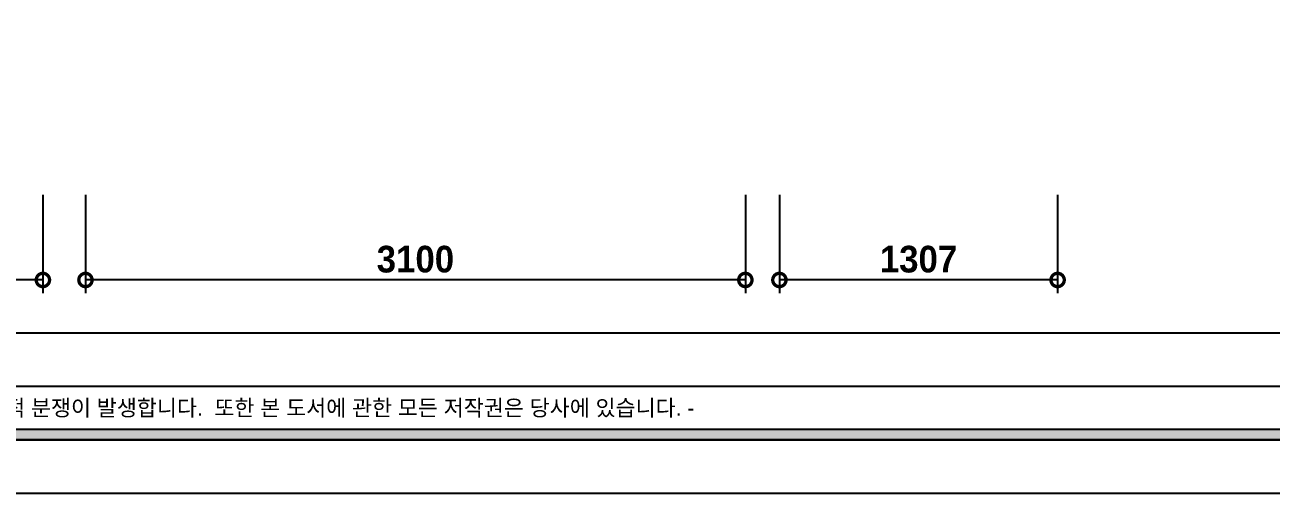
# Model space of a CAD drawing. Header units: inches. Extents: x 157163 to 245256, y -61743 to -20857.
# Drawn here: x 234277 to 240131, y -36207 to -34010 of the extents above; entities that cross this region are included whole.
import ezdxf
from ezdxf.enums import TextEntityAlignment as Align

# ---------------------------------------------------------------- set-up
doc = ezdxf.new("R2010")
doc.units = ezdxf.units.IN
doc.header["$LTSCALE"] = 50
doc.header["$MEASUREMENT"] = 0
for name, color, linetype in [('07-DIM WAL', 5, 'Continuous'), ('FORM(YOURNAME)-1', 1, 'Continuous'), ('FORM(YOURNAME)-11', 1, 'Continuous')]:
    doc.layers.add(name, color=color, linetype=linetype)
doc.styles.add('YOURNAME', font='HY울릉도M.TTF')
doc.styles.add('넥슨고딕', font='NEXONLv1GothicBold.ttf')
doc.dimstyles.new('50', dxfattribs={"dimscale": 50, "dimtxt": 2.5, "dimasz": 2.5, "dimexe": 1.25, "dimexo": 2, "dimtad": 1, "dimdec": 0, "dimtxsty": '넥슨고딕', "dimblk": 'DOTSMALL', "dimcen": 2.5, "dimclrd": 1, "dimclre": 1, "dimclrt": 7, "dimadec": 0, "dimazin": 0, "dimtfac": 1, "dimtdec": 0, "dimtix": 1, "dimtmove": 0, "dimatfit": 3, "dimldrblk": 'DOTSMALL', "dimfxl": 1.25, "dimarcsym": 0})

# ---------------------------------------------------------------- blocks, each defined once
blk = doc.blocks.new('_DOTSMALL')
at = {"color": 0, "linetype": 'ByBlock', "const_width": 0.5}
blk.add_lwpolyline([(-0.0625, 0, 1), (0.0625, 0, 1)], format="xyb", close=True, dxfattribs=at)
blk = doc.blocks.new('*D60')
at = {"layer": '07-DIM WAL', "color": 1, "lineweight": -2, "transparency": 16777216}
for p, q in [((237821.3, -34806.9), (237821.3, -35269.4)), ((239128.3, -34806.9), (239128.3, -35269.4)), ((239128.3, -35206.9), (237821.3, -35206.9))]:
    blk.add_line(p, q, dxfattribs=at)
at = {"layer": 'Defpoints', "color": 0, "transparency": 16777216}
for p in [(237821.3, -34706.9), (239128.3, -34706.9), (237821.3, -35206.9)]:
    blk.add_point(p, dxfattribs=at)
at = {"layer": '07-DIM WAL', "color": 1, "lineweight": -2, "transparency": 16777216, "xscale": 125, "yscale": 125, "zscale": 125, "rotation": 180}
blk.add_blockref('_DOTSMALL', (237821.3, -35206.9), dxfattribs=at)
at = {"layer": '07-DIM WAL', "color": 1, "lineweight": -2, "transparency": 16777216, "xscale": 125, "yscale": 125, "zscale": 125}
blk.add_blockref('_DOTSMALL', (239128.3, -35206.9), dxfattribs=at)
at = {"layer": '07-DIM WAL', "color": 7, "transparency": 16777216, "insert": (238474.8, -35110), "char_height": 125, "attachment_point": 5, "style": '넥슨고딕'}
blk.add_mtext('1307', dxfattribs=at)
blk = doc.blocks.new('*D61')
at = {"layer": '07-DIM WAL', "color": 1, "lineweight": -2, "transparency": 16777216}
for p, q in [((234561.3, -34806.9), (234561.3, -35269.4)), ((237661.3, -34806.9), (237661.3, -35269.4)), ((237661.3, -35206.9), (234561.3, -35206.9))]:
    blk.add_line(p, q, dxfattribs=at)
at = {"layer": 'Defpoints', "color": 0, "transparency": 16777216}
for p in [(234561.3, -34706.9), (237661.3, -34706.9), (234561.3, -35206.9)]:
    blk.add_point(p, dxfattribs=at)
at = {"layer": '07-DIM WAL', "color": 1, "lineweight": -2, "transparency": 16777216, "xscale": 125, "yscale": 125, "zscale": 125, "rotation": 180}
blk.add_blockref('_DOTSMALL', (234561.3, -35206.9), dxfattribs=at)
at = {"layer": '07-DIM WAL', "color": 1, "lineweight": -2, "transparency": 16777216, "xscale": 125, "yscale": 125, "zscale": 125}
blk.add_blockref('_DOTSMALL', (237661.3, -35206.9), dxfattribs=at)
at = {"layer": '07-DIM WAL', "color": 7, "transparency": 16777216, "insert": (236111.3, -35110), "char_height": 125, "attachment_point": 5, "style": '넥슨고딕'}
blk.add_mtext('3100', dxfattribs=at)
blk = doc.blocks.new('*D62')
at = {"layer": '07-DIM WAL', "color": 1, "lineweight": -2, "transparency": 16777216}
for p, q in [((232731.3, -34806.9), (232731.3, -35269.4)), ((234361.3, -34806.9), (234361.3, -35269.4)), ((234361.3, -35206.9), (232731.3, -35206.9))]:
    blk.add_line(p, q, dxfattribs=at)
at = {"layer": 'Defpoints', "color": 0, "transparency": 16777216}
for p in [(232731.3, -34706.9), (234361.3, -34706.9), (232731.3, -35206.9)]:
    blk.add_point(p, dxfattribs=at)
at = {"layer": '07-DIM WAL', "color": 1, "lineweight": -2, "transparency": 16777216, "xscale": 125, "yscale": 125, "zscale": 125, "rotation": 180}
blk.add_blockref('_DOTSMALL', (232731.3, -35206.9), dxfattribs=at)
at = {"layer": '07-DIM WAL', "color": 1, "lineweight": -2, "transparency": 16777216, "xscale": 125, "yscale": 125, "zscale": 125}
blk.add_blockref('_DOTSMALL', (234361.3, -35206.9), dxfattribs=at)
at = {"layer": '07-DIM WAL', "color": 7, "transparency": 16777216, "insert": (233546.3, -35110), "char_height": 125, "attachment_point": 5, "style": '넥슨고딕'}
blk.add_mtext('1630', dxfattribs=at)
blk = doc.blocks.new('FORM-ELEVATION')
at = {"layer": 'FORM(YOURNAME)-11'}
h = blk.add_hatch(color=256, dxfattribs=at)
h.dxf.hatch_style = 1
h.paths.add_polyline_path([(-10309, 35708), (71691, 35708), (71691, 35508), (-10309, 35508)])
h.paths.add_polyline_path([(-10309, -21492), (71691, -21492), (71691, -21692), (-10309, -21692)])
at = {"layer": 'Defpoints', "color": 158}
blk.add_line((62481, -20692), (-10309, -20692), dxfattribs=at)
for points in [[(-10309, -21692), (71691, -21692), (71691, 35708), (-10309, 35708)], [(-8309, 33708), (61071, 33708), (61071, -19692), (-8309, -19692)]]:
    blk.add_lwpolyline(points, close=True, dxfattribs=at)
at = {"layer": 'FORM(YOURNAME)-11', "color": 250}
blk.add_lwpolyline([(-11309, -22692), (72691, -22692), (72691, 36708), (-11309, 36708)], close=True, dxfattribs=at)
at = {"layer": 'FORM(YOURNAME)-11'}
blk.add_lwpolyline([(-10309, -21492), (71691, -21492), (71691, -21692), (-10309, -21692)], close=True, dxfattribs=at)
at = {"layer": 'FORM(YOURNAME)-11', "color": 1, "style": 'YOURNAME'}
blk.add_text("- 본 도서는 어떠한 경우에도 무단으로 도용할 수 없으며 도용시 '지적재산권' 보호에 관한 법률에 의거, 법적 분쟁이 발생합니다.  또한 본 도서에 관한 모든 저작권은 당사에 있습니다. -", height=300, dxfattribs=at).set_placement((28146, -21092), align=Align.MIDDLE_CENTER)
at = {"layer": 'FORM(YOURNAME)-11', "color": 3, "style": 'YOURNAME'}
for tag, height, p in [('1', 450, (71041, -1219)), ('2', 450, (71041, -1863)), ('3', 450, (71041, -3150)), ('4', 450, (71041, -5081)), ('5', 515, (71041, -7398)), ('6', 515, (71041, -9650)), ('7', 515, (71041, -11903)), ('8', 515, (71041, -14155)), ('9', 515, (71041, -16408)), ('10', 515, (66791, -18596)), ('11', 515, (71041, -18660)), ('12', 515, (66791, -20848)), ('13', 515, (71041, -20848))]:
    blk.add_attdef(tag, text='', height=height, dxfattribs=at).set_placement(p, align=Align.MIDDLE_RIGHT)

msp = doc.modelspace()

# ---------------------------------------------------------------- block references
at = {"layer": 'FORM(YOURNAME)-1', "xscale": 0.2500000000000001, "yscale": 0.2500000000000001, "zscale": 0.2500000000000001}
msp.add_blockref('FORM-ELEVATION', (226583.5, -30533.9), dxfattribs=at)

# ---------------------------------------------------------------- dimensions: what is measured, and where the dimension line sits
at = {"layer": '07-DIM WAL'}
for base, p1, p2, picture, middle in [((232731.3, -35206.9), (234361.3, -34706.9), (232731.3, -34706.9), '*D62', (233546.3, -35110)), ((234561.3, -35206.9), (237661.3, -34706.9), (234561.3, -34706.9), '*D61', (236111.3, -35110)), ((237821.3, -35206.9), (239128.3, -34706.9), (237821.3, -34706.9), '*D60', (238474.8, -35110))]:
    dim = msp.add_linear_dim(base=base, p1=p1, p2=p2, dimstyle='50', dxfattribs=at)
    dim.commit()
    dim.dimension.update_dxf_attribs({"geometry": picture, "text_midpoint": middle})

doc.saveas('drawing.dxf')
